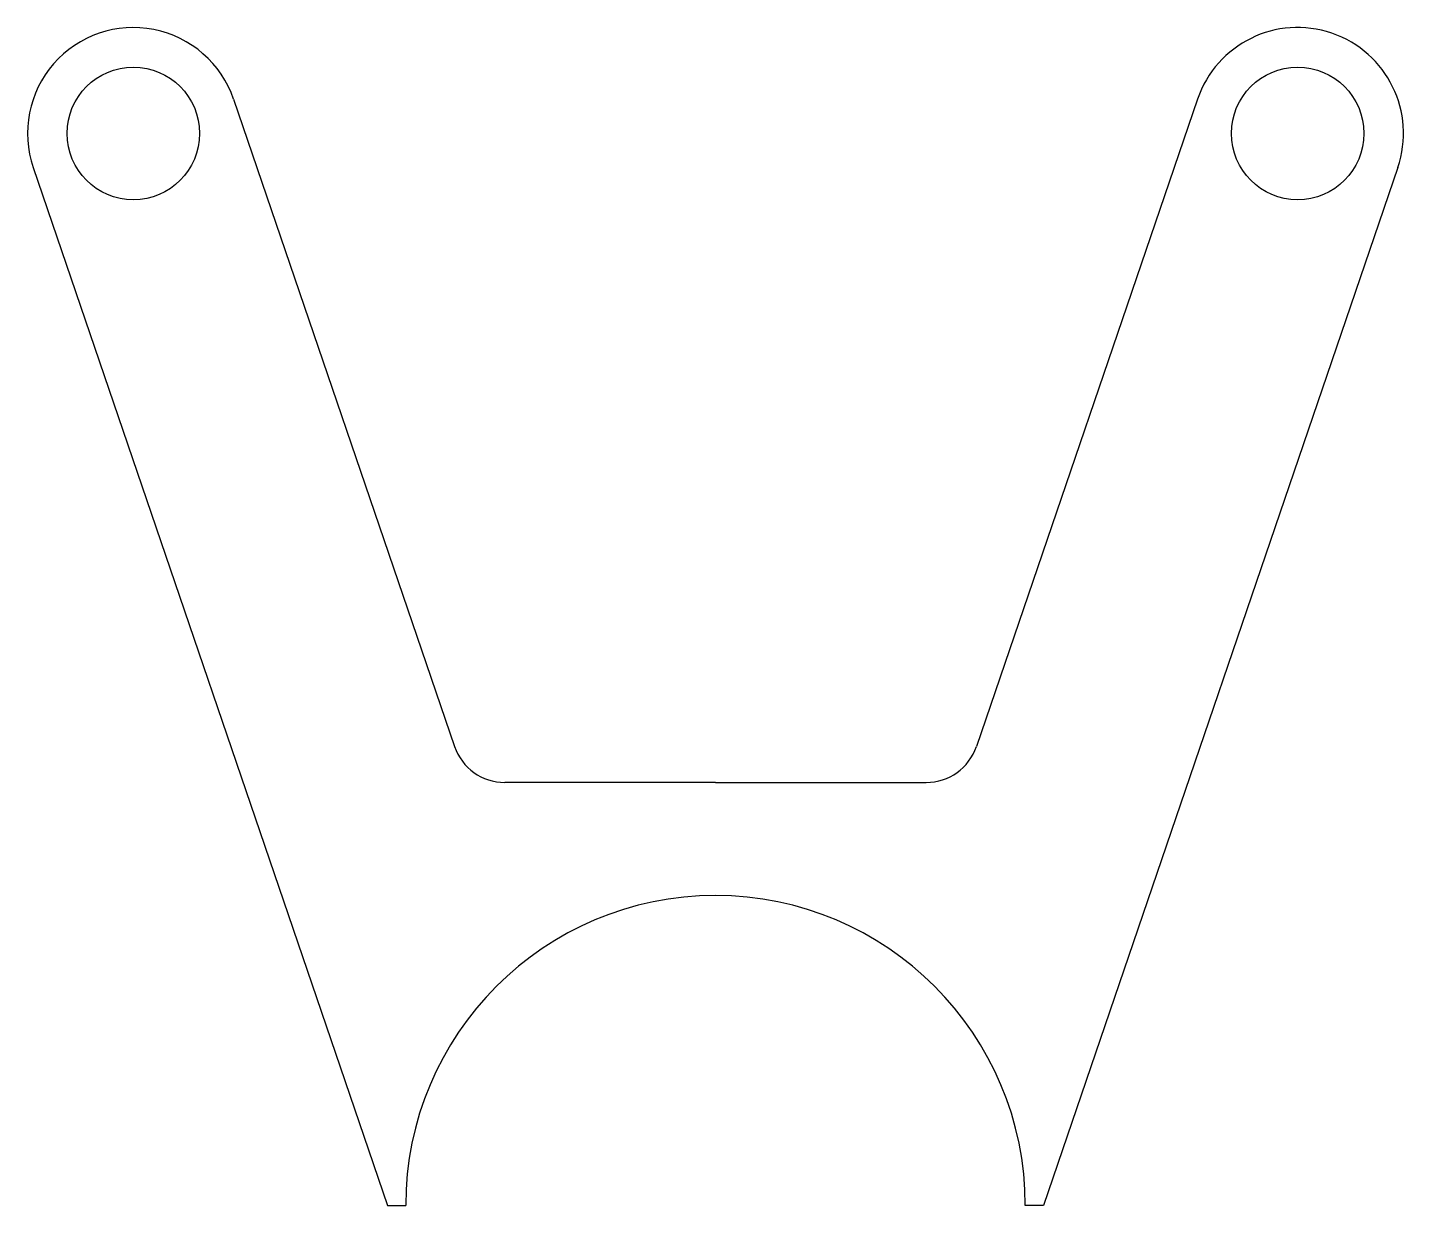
# Model space of a CAD drawing. Header units: metres. Extents: x -3.25 to 3.25, y -1.5 to 4.06.
import ezdxf

# ---------------------------------------------------------------- set-up
doc = ezdxf.new("R2010")
doc.units = ezdxf.units.M

msp = doc.modelspace()

# ---------------------------------------------------------------- linework, layer by layer
at = {"layer": '1', "color": 3}
for p, q in [((-2.27685, 3.72659), (-1.23229, 0.669175)), ((2.27685, 3.72659), (1.23229, 0.669175)), ((-3.22315, 3.40329), (-1.54876, -1.49762)), ((3.22315, 3.40329), (1.54876, -1.49762)), ((0, 0.5), (-0.995717, 0.5)), ((0, 0.5), (0.995717, 0.5)), ((-1.54936, -1.49762), (-1.46363, -1.49762)), ((1.54936, -1.49762), (1.46363, -1.49762))]:
    msp.add_line(p, q, dxfattribs=at)
for centre in [(-2.75, 3.56494), (2.75, 3.56494)]:
    msp.add_circle(centre, 0.313, dxfattribs=at)
for centre, radius, start, end in [((-2.75, 3.56494), 0.5, 18.8626, 198.863), ((2.75, 3.56494), 0.5, -18.8626, 161.137), ((-0.995717, 0.75), 0.25, -161.137, -90), ((0.995717, 0.75), 0.25, -90, -18.8626), ((0, -1.49762), 1.4636, 0, 180)]:
    msp.add_arc(centre, radius, start, end, dxfattribs=at)

doc.saveas('drawing.dxf')
